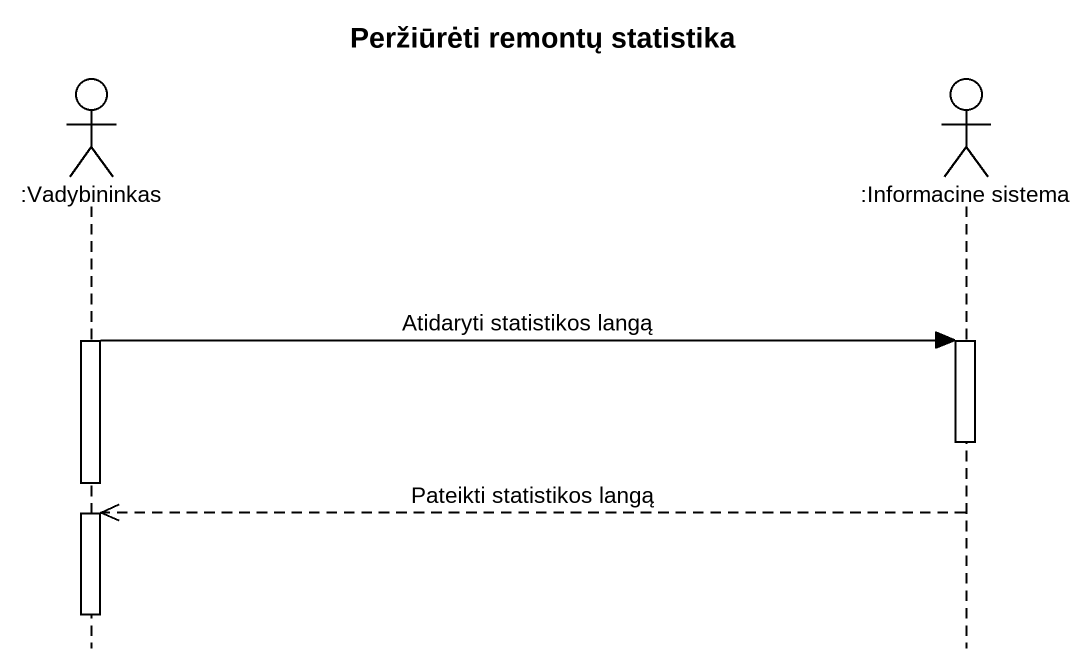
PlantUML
@startuml
title Peržiūrėti remontų statistika
hide footbox
actor ":Vadybininkas" as Vadybininkas
actor ":Informacine sistema" as Informacine_sistema

activate Vadybininkas
Vadybininkas -> Informacine_sistema : Atidaryti statistikos langą
activate Informacine_sistema
deactivate Informacine_sistema
deactivate Vadybininkas
Informacine_sistema -->> Vadybininkas : Pateikti statistikos langą
activate Vadybininkas
deactivate Vadybininkas
@enduml
